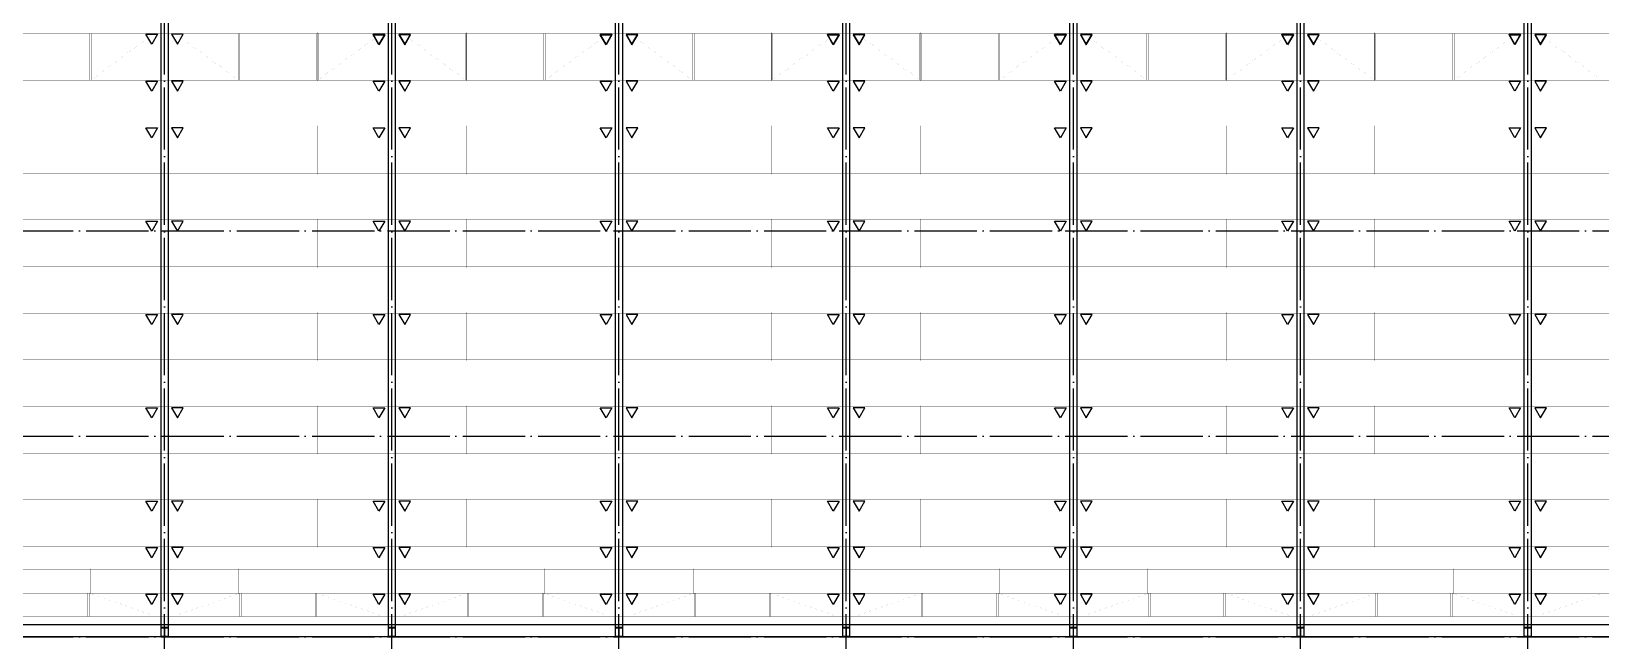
# Model space of a CAD drawing. Extents: x -89996 to 1006241, y -2176 to 440573.
# Drawn here: x 436230 to 486657, y 29193 to 48788 of the extents above; entities that cross this region are included whole.
import ezdxf

# ---------------------------------------------------------------- set-up
doc = ezdxf.new("R2010")
doc.units = 0
doc.header["$LTSCALE"] = 1000
doc.header["$MEASUREMENT"] = 0
doc.linetypes.add('DOTE', pattern=[2.42, 2, -0.2, 0.02, -0.2])
for name, color, linetype in [('AXIS', 3, 'Continuous'), ('DOTE', 1, 'DOTE'), ('GL', 150, 'Continuous'), ('GZ', 50, 'Continuous'), ('LT', 27, 'Continuous')]:
    doc.layers.add(name, color=color, linetype=linetype)

# ---------------------------------------------------------------- blocks, each defined once
blk = doc.blocks.new('A$C39280D4C')
at = {"layer": 'DOTE'}
for p, q in [((31897.4, 6881), (31897.4, 48734.6)), ((39197.4, 6881), (39197.4, 48734.6)), ((46497.4, 6881), (46497.4, 48734.6)), ((53797.4, 6881), (53797.4, 48734.6)), ((61097.4, 6881), (61097.4, 48734.6)), ((68397.4, 6881), (68397.4, 48734.6)), ((75697.4, 6881), (75697.4, 48734.6)), ((7597.4, 21207.8), (98597.4, 21207.8)), ((7597.4, 14607.8), (98597.4, 14607.8)), ((7597.4, 8147.8), (98597.4, 8147.8))]:
    blk.add_line(p, q, dxfattribs=at)
at = {"layer": 'GZ'}
for points in [[(32007.4, 8447.8), (31787.4, 8447.8), (31787.4, 8437.8), (31890.6, 8437.8), (31894.4, 8432.8), (31894.4, 8162.4), (31890.6, 8157.8), (31787.4, 8157.8), (31787.4, 8147.8), (32007.4, 8147.8), (32007.4, 8157.8), (31904.4, 8157.8), (31900.4, 8162.3), (31900.4, 8432.8), (31904.4, 8437.8), (32007.4, 8437.8), (32007.4, 8447.8)], [(39307.4, 8447.8), (39087.4, 8447.8), (39087.4, 8437.8), (39190.6, 8437.8), (39194.4, 8432.8), (39194.4, 8162.4), (39190.6, 8157.8), (39087.4, 8157.8), (39087.4, 8147.8), (39307.4, 8147.8), (39307.4, 8157.8), (39204.4, 8157.8), (39200.4, 8162.3), (39200.4, 8432.8), (39204.4, 8437.8), (39307.4, 8437.8), (39307.4, 8447.8)], [(46607.4, 8447.8), (46387.4, 8447.8), (46387.4, 8437.8), (46490.6, 8437.8), (46494.4, 8432.8), (46494.4, 8162.4), (46490.6, 8157.8), (46387.4, 8157.8), (46387.4, 8147.8), (46607.4, 8147.8), (46607.4, 8157.8), (46504.4, 8157.8), (46500.4, 8162.3), (46500.4, 8432.8), (46504.4, 8437.8), (46607.4, 8437.8), (46607.4, 8447.8)], [(53907.4, 8447.8), (53687.4, 8447.8), (53687.4, 8437.8), (53790.6, 8437.8), (53794.4, 8432.8), (53794.4, 8162.4), (53790.6, 8157.8), (53687.4, 8157.8), (53687.4, 8147.8), (53907.4, 8147.8), (53907.4, 8157.8), (53804.4, 8157.8), (53800.4, 8162.3), (53800.4, 8432.8), (53804.4, 8437.8), (53907.4, 8437.8), (53907.4, 8447.8)], [(61207.4, 8447.8), (60987.4, 8447.8), (60987.4, 8437.8), (61090.6, 8437.8), (61094.4, 8432.8), (61094.4, 8162.4), (61090.6, 8157.8), (60987.4, 8157.8), (60987.4, 8147.8), (61207.4, 8147.8), (61207.4, 8157.8), (61104.4, 8157.8), (61100.4, 8162.3), (61100.4, 8432.8), (61104.4, 8437.8), (61207.4, 8437.8), (61207.4, 8447.8)], [(68507.4, 8447.8), (68287.4, 8447.8), (68287.4, 8437.8), (68390.6, 8437.8), (68394.4, 8432.8), (68394.4, 8162.4), (68390.6, 8157.8), (68287.4, 8157.8), (68287.4, 8147.8), (68507.4, 8147.8), (68507.4, 8157.8), (68404.4, 8157.8), (68400.4, 8162.3), (68400.4, 8432.8), (68404.4, 8437.8), (68507.4, 8437.8), (68507.4, 8447.8)], [(75807.4, 8447.8), (75587.4, 8447.8), (75587.4, 8437.8), (75690.6, 8437.8), (75694.4, 8432.8), (75694.4, 8162.4), (75690.6, 8157.8), (75587.4, 8157.8), (75587.4, 8147.8), (75807.4, 8147.8), (75807.4, 8157.8), (75704.4, 8157.8), (75700.4, 8162.3), (75700.4, 8432.8), (75704.4, 8437.8), (75807.4, 8437.8), (75807.4, 8447.8)]]:
    blk.add_lwpolyline(points, close=True, dxfattribs=at)

msp = doc.modelspace()

# ---------------------------------------------------------------- linework, layer by layer
at = {"layer": 'AXIS', "color": 6, "linetype": 'ByBlock', "const_width": 10}
for points in [[(438149.57, 47222.91), (438099.57, 47222.91), (438099.57, 48722.92), (438149.57, 48722.92)], [(442876.85, 47222.91), (442926.85, 47222.91), (442926.85, 48722.92), (442876.85, 48722.92)], [(445449.57, 47222.91), (445399.57, 47222.91), (445399.57, 48722.92), (445449.57, 48722.92)], [(450176.85, 47222.91), (450226.85, 47222.91), (450226.85, 48722.92), (450176.85, 48722.92)], [(452749.57, 47222.91), (452699.57, 47222.91), (452699.57, 48722.92), (452749.57, 48722.92)], [(457476.85, 47222.91), (457526.85, 47222.91), (457526.85, 48722.92), (457476.85, 48722.92)], [(460049.57, 47222.91), (459999.57, 47222.91), (459999.57, 48722.92), (460049.57, 48722.92)], [(464776.85, 47222.91), (464826.85, 47222.91), (464826.85, 48722.92), (464776.85, 48722.92)], [(467349.57, 47222.91), (467299.57, 47222.91), (467299.57, 48722.92), (467349.57, 48722.92)], [(472076.85, 47222.91), (472126.85, 47222.91), (472126.85, 48722.92), (472076.85, 48722.92)], [(474649.57, 47222.91), (474599.57, 47222.91), (474599.57, 48722.92), (474649.57, 48722.92)], [(479376.85, 47222.91), (479426.85, 47222.91), (479426.85, 48722.92), (479376.85, 48722.92)], [(481949.57, 47222.91), (481899.57, 47222.91), (481899.57, 48722.92), (481949.57, 48722.92)], [(438094.79, 30722.91), (438044.79, 30722.91), (438044.79, 29972.91), (438094.79, 29972.91)], [(442931.63, 30722.91), (442981.63, 30722.91), (442981.63, 29972.91), (442931.63, 29972.91)], [(445394.79, 30722.91), (445344.79, 30722.91), (445344.79, 29972.91), (445394.79, 29972.91)], [(450231.63, 30722.91), (450281.63, 30722.91), (450281.63, 29972.91), (450231.63, 29972.91)], [(452694.79, 30722.91), (452644.79, 30722.91), (452644.79, 29972.91), (452694.79, 29972.91)], [(457531.63, 30722.91), (457581.63, 30722.91), (457581.63, 29972.91), (457531.63, 29972.91)], [(459994.79, 30722.91), (459944.79, 30722.91), (459944.79, 29972.91), (459994.79, 29972.91)], [(464831.63, 30722.91), (464881.63, 30722.91), (464881.63, 29972.91), (464831.63, 29972.91)], [(467294.79, 30722.91), (467244.79, 30722.91), (467244.79, 29972.91), (467294.79, 29972.91)], [(472131.63, 30722.91), (472181.63, 30722.91), (472181.63, 29972.91), (472131.63, 29972.91)], [(474594.79, 30722.91), (474544.79, 30722.91), (474544.79, 29972.91), (474594.79, 29972.91)], [(479431.63, 30722.91), (479481.63, 30722.91), (479481.63, 29972.91), (479431.63, 29972.91)], [(481894.79, 30722.91), (481844.79, 30722.91), (481844.79, 29972.91), (481894.79, 29972.91)]]:
    msp.add_lwpolyline(points, close=True, dxfattribs=at)
at = {"layer": 'AXIS', "color": 3, "linetype": 'ByBlock', "const_width": 1}
for points in [[(438124.57, 48752.91), (438124.57, 48692.91), (438124.57, 47252.91), (438124.57, 47192.91)], [(440136.05, 48752.92), (440136.05, 48692.92), (438184.57, 47252.91), (438184.57, 47192.91)], [(440890.37, 48752.92), (440890.37, 48692.92), (442841.85, 47252.91), (442841.85, 47192.91)], [(442901.85, 48752.91), (442901.85, 48692.91), (442901.85, 47252.91), (442901.85, 47192.91)], [(445424.57, 48752.91), (445424.57, 48692.91), (445424.57, 47252.91), (445424.57, 47192.91)], [(447436.05, 48752.92), (447436.05, 48692.92), (445484.57, 47252.91), (445484.57, 47192.91)], [(448190.37, 48752.92), (448190.37, 48692.92), (450141.85, 47252.91), (450141.85, 47192.91)], [(450201.85, 48752.91), (450201.85, 48692.91), (450201.85, 47252.91), (450201.85, 47192.91)], [(452724.57, 48752.91), (452724.57, 48692.91), (452724.57, 47252.91), (452724.57, 47192.91)], [(454736.05, 48752.92), (454736.05, 48692.92), (452784.57, 47252.91), (452784.57, 47192.91)], [(455490.37, 48752.92), (455490.37, 48692.92), (457441.85, 47252.91), (457441.85, 47192.91)], [(457501.85, 48752.91), (457501.85, 48692.91), (457501.85, 47252.91), (457501.85, 47192.91)], [(460024.57, 48752.91), (460024.57, 48692.91), (460024.57, 47252.91), (460024.57, 47192.91)], [(462036.05, 48752.92), (462036.05, 48692.92), (460084.57, 47252.91), (460084.57, 47192.91)], [(462790.37, 48752.92), (462790.37, 48692.92), (464741.85, 47252.91), (464741.85, 47192.91)], [(464801.85, 48752.91), (464801.85, 48692.91), (464801.85, 47252.91), (464801.85, 47192.91)], [(467324.57, 48752.91), (467324.57, 48692.91), (467324.57, 47252.91), (467324.57, 47192.91)], [(469336.05, 48752.92), (469336.05, 48692.92), (467384.57, 47252.91), (467384.57, 47192.91)], [(470090.37, 48752.92), (470090.37, 48692.92), (472041.85, 47252.91), (472041.85, 47192.91)], [(472101.85, 48752.91), (472101.85, 48692.91), (472101.85, 47252.91), (472101.85, 47192.91)], [(474624.57, 48752.91), (474624.57, 48692.91), (474624.57, 47252.91), (474624.57, 47192.91)], [(476636.05, 48752.92), (476636.05, 48692.92), (474684.57, 47252.91), (474684.57, 47192.91)], [(477390.37, 48752.92), (477390.37, 48692.92), (479341.85, 47252.91), (479341.85, 47192.91)], [(479401.85, 48752.91), (479401.85, 48692.91), (479401.85, 47252.91), (479401.85, 47192.91)], [(481924.57, 48752.91), (481924.57, 48692.91), (481924.57, 47252.91), (481924.57, 47192.91)], [(483936.05, 48752.92), (483936.05, 48692.92), (481984.57, 47252.91), (481984.57, 47192.91)], [(484690.37, 48752.92), (484690.37, 48692.92), (486641.85, 47252.91), (486641.85, 47192.91)], [(438064.58, 47252.85), (438064.58, 47192.85), (438064.58, 45752.85), (438064.58, 45692.85)], [(442961.84, 47252.85), (442961.84, 47192.85), (442961.84, 45752.85), (442961.84, 45692.85)], [(445364.58, 47252.85), (445364.58, 47192.85), (445364.58, 45752.85), (445364.58, 45692.85)], [(450261.84, 47252.85), (450261.84, 47192.85), (450261.84, 45752.85), (450261.84, 45692.85)], [(452664.58, 47252.85), (452664.58, 47192.85), (452664.58, 45752.85), (452664.58, 45692.85)], [(457561.84, 47252.85), (457561.84, 47192.85), (457561.84, 45752.85), (457561.84, 45692.85)], [(459964.58, 47252.85), (459964.58, 47192.85), (459964.58, 45752.85), (459964.58, 45692.85)], [(464861.84, 47252.85), (464861.84, 47192.85), (464861.84, 45752.85), (464861.84, 45692.85)], [(467264.58, 47252.85), (467264.58, 47192.85), (467264.58, 45752.85), (467264.58, 45692.85)], [(472161.84, 47252.85), (472161.84, 47192.85), (472161.84, 45752.85), (472161.84, 45692.85)], [(474564.58, 47252.85), (474564.58, 47192.85), (474564.58, 45752.85), (474564.58, 45692.85)], [(479461.84, 47252.85), (479461.84, 47192.85), (479461.84, 45752.85), (479461.84, 45692.85)], [(481864.58, 47252.85), (481864.58, 47192.85), (481864.58, 45752.85), (481864.58, 45692.85)], [(438124.56, 45752.84), (438124.56, 45692.84), (438124.56, 44252.84), (438124.56, 44192.84)], [(442901.87, 45752.84), (442901.87, 45692.84), (442901.86, 44252.84), (442901.86, 44192.84)], [(445424.56, 45752.84), (445424.56, 45692.84), (445424.56, 44252.84), (445424.56, 44192.84)], [(450201.87, 45752.84), (450201.87, 45692.84), (450201.86, 44252.84), (450201.86, 44192.84)], [(452724.56, 45752.84), (452724.56, 45692.84), (452724.56, 44252.84), (452724.56, 44192.84)], [(457501.87, 45752.84), (457501.87, 45692.84), (457501.86, 44252.84), (457501.86, 44192.84)], [(460024.56, 45752.84), (460024.56, 45692.84), (460024.56, 44252.84), (460024.56, 44192.84)], [(464801.87, 45752.84), (464801.87, 45692.84), (464801.86, 44252.84), (464801.86, 44192.84)], [(467324.56, 45752.84), (467324.56, 45692.84), (467324.56, 44252.84), (467324.56, 44192.84)], [(472101.87, 45752.84), (472101.87, 45692.84), (472101.86, 44252.84), (472101.86, 44192.84)], [(474624.56, 45752.84), (474624.56, 45692.84), (474624.56, 44252.84), (474624.56, 44192.84)], [(479401.87, 45752.84), (479401.87, 45692.84), (479401.86, 44252.84), (479401.86, 44192.84)], [(481924.56, 45752.84), (481924.56, 45692.84), (481924.56, 44252.84), (481924.56, 44192.84)], [(438064.54, 44252.84), (438064.54, 44192.84), (438064.54, 42752.85), (438064.54, 42692.85)], [(442961.89, 44252.84), (442961.89, 44192.84), (442961.89, 42752.85), (442961.89, 42692.85)], [(445364.54, 44252.84), (445364.54, 44192.84), (445364.54, 42752.85), (445364.54, 42692.85)], [(450261.89, 44252.84), (450261.89, 44192.84), (450261.89, 42752.85), (450261.89, 42692.85)], [(452664.54, 44252.84), (452664.54, 44192.84), (452664.54, 42752.85), (452664.54, 42692.85)], [(457561.89, 44252.84), (457561.89, 44192.84), (457561.89, 42752.85), (457561.89, 42692.85)], [(459964.54, 44252.84), (459964.54, 44192.84), (459964.54, 42752.85), (459964.54, 42692.85)], [(464861.89, 44252.84), (464861.89, 44192.84), (464861.89, 42752.85), (464861.89, 42692.85)], [(467264.54, 44252.84), (467264.54, 44192.84), (467264.54, 42752.85), (467264.54, 42692.85)], [(472161.89, 44252.84), (472161.89, 44192.84), (472161.89, 42752.85), (472161.89, 42692.85)], [(474564.54, 44252.84), (474564.54, 44192.84), (474564.54, 42752.85), (474564.54, 42692.85)], [(479461.89, 44252.84), (479461.89, 44192.84), (479461.89, 42752.85), (479461.89, 42692.85)], [(481864.54, 44252.84), (481864.54, 44192.84), (481864.54, 42752.85), (481864.54, 42692.85)], [(438124.58, 42752.85), (438124.58, 42692.85), (438124.58, 41252.85), (438124.58, 41192.85)], [(442901.85, 42752.85), (442901.85, 42692.85), (442901.85, 41252.85), (442901.85, 41192.85)], [(445424.58, 42752.85), (445424.58, 42692.85), (445424.58, 41252.85), (445424.58, 41192.85)], [(450201.85, 42752.85), (450201.85, 42692.85), (450201.85, 41252.85), (450201.85, 41192.85)], [(452724.58, 42752.85), (452724.58, 42692.85), (452724.58, 41252.85), (452724.58, 41192.85)], [(457501.85, 42752.85), (457501.85, 42692.85), (457501.85, 41252.85), (457501.85, 41192.85)], [(460024.58, 42752.85), (460024.58, 42692.85), (460024.58, 41252.85), (460024.58, 41192.85)], [(464801.85, 42752.85), (464801.85, 42692.85), (464801.85, 41252.85), (464801.85, 41192.85)], [(467324.58, 42752.85), (467324.58, 42692.85), (467324.58, 41252.85), (467324.58, 41192.85)], [(472101.85, 42752.85), (472101.85, 42692.85), (472101.85, 41252.85), (472101.85, 41192.85)], [(474624.58, 42752.85), (474624.58, 42692.85), (474624.58, 41252.85), (474624.58, 41192.85)], [(479401.85, 42752.85), (479401.85, 42692.85), (479401.85, 41252.85), (479401.85, 41192.85)], [(481924.58, 42752.85), (481924.58, 42692.85), (481924.58, 41252.85), (481924.58, 41192.85)], [(438064.58, 41252.85), (438064.58, 41192.85), (438064.58, 39752.85), (438064.58, 39692.85)], [(442961.85, 41252.85), (442961.85, 41192.85), (442961.85, 39752.85), (442961.85, 39692.85)], [(445364.58, 41252.85), (445364.58, 41192.85), (445364.58, 39752.85), (445364.58, 39692.85)], [(450261.85, 41252.85), (450261.85, 41192.85), (450261.85, 39752.85), (450261.85, 39692.85)], [(452664.58, 41252.85), (452664.58, 41192.85), (452664.58, 39752.85), (452664.58, 39692.85)], [(457561.85, 41252.85), (457561.85, 41192.85), (457561.85, 39752.85), (457561.85, 39692.85)], [(459964.58, 41252.85), (459964.58, 41192.85), (459964.58, 39752.85), (459964.58, 39692.85)], [(464861.85, 41252.85), (464861.85, 41192.85), (464861.85, 39752.85), (464861.85, 39692.85)], [(467264.58, 41252.85), (467264.58, 41192.85), (467264.58, 39752.85), (467264.58, 39692.85)], [(472161.85, 41252.85), (472161.85, 41192.85), (472161.85, 39752.85), (472161.85, 39692.85)], [(474564.58, 41252.85), (474564.58, 41192.85), (474564.58, 39752.85), (474564.58, 39692.85)], [(479461.85, 41252.85), (479461.85, 41192.85), (479461.85, 39752.85), (479461.85, 39692.85)], [(481864.58, 41252.85), (481864.58, 41192.85), (481864.58, 39752.85), (481864.58, 39692.85)], [(438124.58, 39752.85), (438124.58, 39692.85), (438124.58, 38252.85), (438124.58, 38192.85)], [(442901.85, 39752.85), (442901.85, 39692.85), (442901.85, 38252.85), (442901.85, 38192.85)], [(445424.58, 39752.85), (445424.58, 39692.85), (445424.58, 38252.85), (445424.58, 38192.85)], [(450201.85, 39752.85), (450201.85, 39692.85), (450201.85, 38252.85), (450201.85, 38192.85)], [(452724.58, 39752.85), (452724.58, 39692.85), (452724.58, 38252.85), (452724.58, 38192.85)], [(457501.85, 39752.85), (457501.85, 39692.85), (457501.85, 38252.85), (457501.85, 38192.85)], [(460024.58, 39752.85), (460024.58, 39692.85), (460024.58, 38252.85), (460024.58, 38192.85)], [(464801.85, 39752.85), (464801.85, 39692.85), (464801.85, 38252.85), (464801.85, 38192.85)], [(467324.58, 39752.85), (467324.58, 39692.85), (467324.58, 38252.85), (467324.58, 38192.85)], [(472101.85, 39752.85), (472101.85, 39692.85), (472101.85, 38252.85), (472101.85, 38192.85)], [(474624.58, 39752.85), (474624.58, 39692.85), (474624.58, 38252.85), (474624.58, 38192.85)], [(479401.85, 39752.85), (479401.85, 39692.85), (479401.85, 38252.85), (479401.85, 38192.85)], [(481924.58, 39752.85), (481924.58, 39692.85), (481924.58, 38252.85), (481924.58, 38192.85)], [(438064.58, 38252.84), (438064.58, 38192.84), (438064.58, 36752.84), (438064.58, 36692.84)], [(442961.84, 38252.84), (442961.84, 38192.84), (442961.84, 36752.84), (442961.84, 36692.84)], [(445364.58, 38252.84), (445364.58, 38192.84), (445364.58, 36752.84), (445364.58, 36692.84)], [(450261.84, 38252.84), (450261.84, 38192.84), (450261.84, 36752.84), (450261.84, 36692.84)], [(452664.58, 38252.84), (452664.58, 38192.84), (452664.58, 36752.84), (452664.58, 36692.84)], [(457561.84, 38252.84), (457561.84, 38192.84), (457561.84, 36752.84), (457561.84, 36692.84)], [(459964.58, 38252.84), (459964.58, 38192.84), (459964.58, 36752.84), (459964.58, 36692.84)], [(464861.84, 38252.84), (464861.84, 38192.84), (464861.84, 36752.84), (464861.84, 36692.84)], [(467264.58, 38252.84), (467264.58, 38192.84), (467264.58, 36752.84), (467264.58, 36692.84)], [(472161.84, 38252.84), (472161.84, 38192.84), (472161.84, 36752.84), (472161.84, 36692.84)], [(474564.58, 38252.84), (474564.58, 38192.84), (474564.58, 36752.84), (474564.58, 36692.84)], [(479461.84, 38252.84), (479461.84, 38192.84), (479461.84, 36752.84), (479461.84, 36692.84)], [(481864.58, 38252.84), (481864.58, 38192.84), (481864.58, 36752.84), (481864.58, 36692.84)], [(438124.56, 36752.84), (438124.56, 36692.84), (438124.56, 35252.84), (438124.56, 35192.84)], [(442901.86, 36752.84), (442901.86, 36692.84), (442901.86, 35252.84), (442901.86, 35192.84)], [(445424.56, 36752.84), (445424.56, 36692.84), (445424.56, 35252.84), (445424.56, 35192.84)], [(450201.86, 36752.84), (450201.86, 36692.84), (450201.86, 35252.84), (450201.86, 35192.84)], [(452724.56, 36752.84), (452724.56, 36692.84), (452724.56, 35252.84), (452724.56, 35192.84)], [(457501.86, 36752.84), (457501.86, 36692.84), (457501.86, 35252.84), (457501.86, 35192.84)], [(460024.56, 36752.84), (460024.56, 36692.84), (460024.56, 35252.84), (460024.56, 35192.84)], [(464801.86, 36752.84), (464801.86, 36692.84), (464801.86, 35252.84), (464801.86, 35192.84)], [(467324.56, 36752.84), (467324.56, 36692.84), (467324.56, 35252.84), (467324.56, 35192.84)], [(472101.86, 36752.84), (472101.86, 36692.84), (472101.86, 35252.84), (472101.86, 35192.84)], [(474624.56, 36752.84), (474624.56, 36692.84), (474624.56, 35252.84), (474624.56, 35192.84)], [(479401.86, 36752.84), (479401.86, 36692.84), (479401.86, 35252.84), (479401.86, 35192.84)], [(481924.56, 36752.84), (481924.56, 36692.84), (481924.56, 35252.84), (481924.56, 35192.84)], [(438064.54, 35252.84), (438064.54, 35192.84), (438064.54, 33752.85), (438064.54, 33692.85)], [(442961.88, 35252.84), (442961.88, 35192.84), (442961.88, 33752.85), (442961.88, 33692.85)], [(445364.54, 35252.84), (445364.54, 35192.84), (445364.54, 33752.85), (445364.54, 33692.85)], [(450261.88, 35252.84), (450261.88, 35192.84), (450261.88, 33752.85), (450261.88, 33692.85)], [(452664.54, 35252.84), (452664.54, 35192.84), (452664.54, 33752.85), (452664.54, 33692.85)], [(457561.88, 35252.84), (457561.88, 35192.84), (457561.88, 33752.85), (457561.88, 33692.85)], [(459964.54, 35252.84), (459964.54, 35192.84), (459964.54, 33752.85), (459964.54, 33692.85)], [(464861.88, 35252.84), (464861.88, 35192.84), (464861.88, 33752.85), (464861.88, 33692.85)], [(467264.54, 35252.84), (467264.54, 35192.84), (467264.54, 33752.85), (467264.54, 33692.85)], [(472161.88, 35252.84), (472161.88, 35192.84), (472161.88, 33752.85), (472161.88, 33692.85)], [(474564.54, 35252.84), (474564.54, 35192.84), (474564.54, 33752.85), (474564.54, 33692.85)], [(479461.88, 35252.84), (479461.88, 35192.84), (479461.88, 33752.85), (479461.88, 33692.85)], [(481864.54, 35252.84), (481864.54, 35192.84), (481864.54, 33752.85), (481864.54, 33692.85)], [(438124.56, 33752.84), (438124.56, 33692.84), (438124.56, 32252.84), (438124.56, 32192.84)], [(442901.86, 33752.84), (442901.86, 33692.84), (442901.86, 32252.84), (442901.86, 32192.84)], [(445424.56, 33752.84), (445424.56, 33692.84), (445424.56, 32252.84), (445424.56, 32192.84)], [(450201.86, 33752.84), (450201.86, 33692.84), (450201.86, 32252.84), (450201.86, 32192.84)], [(452724.56, 33752.84), (452724.56, 33692.84), (452724.56, 32252.84), (452724.56, 32192.84)], [(457501.86, 33752.84), (457501.86, 33692.84), (457501.86, 32252.84), (457501.86, 32192.84)], [(460024.56, 33752.84), (460024.56, 33692.84), (460024.56, 32252.84), (460024.56, 32192.84)], [(464801.86, 33752.84), (464801.86, 33692.84), (464801.86, 32252.84), (464801.86, 32192.84)], [(467324.56, 33752.84), (467324.56, 33692.84), (467324.56, 32252.84), (467324.56, 32192.84)], [(472101.86, 33752.84), (472101.86, 33692.84), (472101.86, 32252.84), (472101.86, 32192.84)], [(474624.56, 33752.84), (474624.56, 33692.84), (474624.56, 32252.84), (474624.56, 32192.84)], [(479401.86, 33752.84), (479401.86, 33692.84), (479401.86, 32252.84), (479401.86, 32192.84)], [(481924.56, 33752.84), (481924.56, 33692.84), (481924.56, 32252.84), (481924.56, 32192.84)], [(438064.55, 32252.84), (438064.55, 32192.84), (438064.55, 31502.85), (438064.55, 31442.85)], [(442961.88, 32252.84), (442961.88, 32192.84), (442961.88, 31502.85), (442961.88, 31442.85)], [(445364.55, 32252.84), (445364.55, 32192.84), (445364.55, 31502.85), (445364.55, 31442.85)], [(450261.88, 32252.84), (450261.88, 32192.84), (450261.88, 31502.85), (450261.88, 31442.85)], [(452664.55, 32252.84), (452664.55, 32192.84), (452664.55, 31502.85), (452664.55, 31442.85)], [(457561.88, 32252.84), (457561.88, 32192.84), (457561.88, 31502.85), (457561.88, 31442.85)], [(459964.55, 32252.84), (459964.55, 32192.84), (459964.55, 31502.85), (459964.55, 31442.85)], [(464861.88, 32252.84), (464861.88, 32192.84), (464861.88, 31502.85), (464861.88, 31442.85)], [(467264.55, 32252.84), (467264.55, 32192.84), (467264.55, 31502.85), (467264.55, 31442.85)], [(472161.88, 32252.84), (472161.88, 32192.84), (472161.88, 31502.85), (472161.88, 31442.85)], [(474564.55, 32252.84), (474564.55, 32192.84), (474564.55, 31502.85), (474564.55, 31442.85)], [(479461.88, 32252.84), (479461.88, 32192.84), (479461.88, 31502.85), (479461.88, 31442.85)], [(481864.55, 32252.84), (481864.55, 32192.84), (481864.55, 31502.85), (481864.55, 31442.85)], [(438129.81, 31502.85), (438129.81, 31442.85), (438129.81, 30752.85), (438129.81, 30692.85)], [(442896.61, 31502.85), (442896.61, 31442.85), (442896.61, 30752.85), (442896.61, 30692.85)], [(445429.81, 31502.85), (445429.81, 31442.85), (445429.81, 30752.85), (445429.81, 30692.85)], [(450196.61, 31502.85), (450196.61, 31442.85), (450196.61, 30752.85), (450196.61, 30692.85)], [(452729.81, 31502.85), (452729.81, 31442.85), (452729.81, 30752.85), (452729.81, 30692.85)], [(457496.61, 31502.85), (457496.61, 31442.85), (457496.61, 30752.85), (457496.61, 30692.85)], [(460029.81, 31502.85), (460029.81, 31442.85), (460029.81, 30752.85), (460029.81, 30692.85)], [(464796.61, 31502.85), (464796.61, 31442.85), (464796.61, 30752.85), (464796.61, 30692.85)], [(467329.81, 31502.85), (467329.81, 31442.85), (467329.81, 30752.85), (467329.81, 30692.85)], [(472096.61, 31502.85), (472096.61, 31442.85), (472096.61, 30752.85), (472096.61, 30692.85)], [(474629.81, 31502.85), (474629.81, 31442.85), (474629.81, 30752.85), (474629.81, 30692.85)], [(479396.61, 31502.85), (479396.61, 31442.85), (479396.61, 30752.85), (479396.61, 30692.85)], [(481929.81, 31502.85), (481929.81, 31442.85), (481929.81, 30752.85), (481929.81, 30692.85)], [(438069.79, 29942.92), (438069.79, 30002.92), (438069.79, 30692.91), (438069.79, 30752.91)], [(440141.29, 29942.85), (440141.29, 30002.85), (438189.81, 30692.85), (438189.81, 30752.85)], [(440885.13, 29942.85), (440885.13, 30002.85), (442836.61, 30692.85), (442836.61, 30752.85)], [(442956.63, 29942.92), (442956.63, 30002.92), (442956.63, 30692.91), (442956.63, 30752.91)], [(445369.79, 29942.92), (445369.79, 30002.92), (445369.79, 30692.91), (445369.79, 30752.91)], [(447441.29, 29942.85), (447441.29, 30002.85), (445489.81, 30692.85), (445489.81, 30752.85)], [(448185.13, 29942.85), (448185.13, 30002.85), (450136.61, 30692.85), (450136.61, 30752.85)], [(450256.63, 29942.92), (450256.63, 30002.92), (450256.63, 30692.91), (450256.63, 30752.91)], [(452669.79, 29942.92), (452669.79, 30002.92), (452669.79, 30692.91), (452669.79, 30752.91)], [(454741.29, 29942.85), (454741.29, 30002.85), (452789.81, 30692.85), (452789.81, 30752.85)], [(455485.13, 29942.85), (455485.13, 30002.85), (457436.61, 30692.85), (457436.61, 30752.85)], [(457556.63, 29942.92), (457556.63, 30002.92), (457556.63, 30692.91), (457556.63, 30752.91)], [(459969.79, 29942.92), (459969.79, 30002.92), (459969.79, 30692.91), (459969.79, 30752.91)], [(462041.29, 29942.85), (462041.29, 30002.85), (460089.81, 30692.85), (460089.81, 30752.85)], [(462785.13, 29942.85), (462785.13, 30002.85), (464736.61, 30692.85), (464736.61, 30752.85)], [(464856.63, 29942.92), (464856.63, 30002.92), (464856.63, 30692.91), (464856.63, 30752.91)], [(467269.79, 29942.92), (467269.79, 30002.92), (467269.79, 30692.91), (467269.79, 30752.91)], [(469341.29, 29942.85), (469341.29, 30002.85), (467389.81, 30692.85), (467389.81, 30752.85)], [(470085.13, 29942.85), (470085.13, 30002.85), (472036.61, 30692.85), (472036.61, 30752.85)], [(472156.63, 29942.92), (472156.63, 30002.92), (472156.63, 30692.91), (472156.63, 30752.91)], [(474569.79, 29942.92), (474569.79, 30002.92), (474569.79, 30692.91), (474569.79, 30752.91)], [(476641.29, 29942.85), (476641.29, 30002.85), (474689.81, 30692.85), (474689.81, 30752.85)], [(477385.13, 29942.85), (477385.13, 30002.85), (479336.61, 30692.85), (479336.61, 30752.85)], [(479456.63, 29942.92), (479456.63, 30002.92), (479456.63, 30692.91), (479456.63, 30752.91)], [(481869.79, 29942.92), (481869.79, 30002.92), (481869.79, 30692.91), (481869.79, 30752.91)], [(483941.29, 29942.85), (483941.29, 30002.85), (481989.81, 30692.85), (481989.81, 30752.85)], [(484685.13, 29942.85), (484685.13, 30002.85), (486636.61, 30692.85), (486636.61, 30752.85)]]:
    msp.add_lwpolyline(points, dxfattribs=at)
at = {"layer": 'AXIS', "color": 6, "linetype": 'ByBlock'}
for points in [[(440095.95, 48373.03), (439908.77, 48697.23), (440283.13, 48697.23)], [(440923.15, 48373.03), (441110.33, 48697.23), (440735.97, 48697.23)], [(447400.35, 48373.03), (447213.17, 48697.23), (447587.53, 48697.23)], [(447400.35, 48354.29), (447213.18, 48678.49), (447587.53, 48678.49)], [(448227.56, 48373.03), (448414.74, 48697.23), (448040.38, 48697.23)], [(448227.56, 48354.29), (448414.74, 48678.49), (448040.38, 48678.49)], [(454700.35, 48373.03), (454513.17, 48697.23), (454887.53, 48697.23)], [(454700.35, 48354.29), (454513.18, 48678.49), (454887.53, 48678.49)], [(455527.56, 48373.03), (455714.74, 48697.23), (455340.38, 48697.23)], [(455527.56, 48354.29), (455714.74, 48678.49), (455340.38, 48678.49)], [(462000.35, 48373.03), (461813.17, 48697.23), (462187.53, 48697.23)], [(462000.35, 48354.29), (461813.18, 48678.49), (462187.53, 48678.49)], [(462827.56, 48373.03), (463014.74, 48697.23), (462640.38, 48697.23)], [(462827.56, 48354.29), (463014.74, 48678.49), (462640.38, 48678.49)], [(469300.35, 48373.03), (469113.17, 48697.23), (469487.53, 48697.23)], [(469300.35, 48354.29), (469113.18, 48678.49), (469487.53, 48678.49)], [(470127.56, 48373.03), (470314.74, 48697.23), (469940.38, 48697.23)], [(470127.56, 48354.29), (470314.74, 48678.49), (469940.38, 48678.49)], [(476600.35, 48373.03), (476413.17, 48697.23), (476787.53, 48697.23)], [(476600.35, 48354.29), (476413.18, 48678.49), (476787.53, 48678.49)], [(477427.56, 48373.03), (477614.74, 48697.23), (477240.38, 48697.23)], [(477427.56, 48354.29), (477614.74, 48678.49), (477240.38, 48678.49)], [(483900.35, 48373.03), (483713.17, 48697.23), (484087.53, 48697.23)], [(483900.35, 48354.29), (483713.18, 48678.49), (484087.53, 48678.49)], [(484727.56, 48373.03), (484914.74, 48697.23), (484540.38, 48697.23)], [(484727.56, 48354.29), (484914.74, 48678.49), (484540.38, 48678.49)], [(440095.95, 46859.37), (439908.77, 47183.57), (440283.13, 47183.57)], [(440923.15, 46859.37), (441110.33, 47183.57), (440735.97, 47183.57)], [(447400.35, 46859.37), (447213.17, 47183.57), (447587.53, 47183.57)], [(448227.56, 46859.37), (448414.74, 47183.57), (448040.38, 47183.57)], [(454700.35, 46859.37), (454513.17, 47183.57), (454887.53, 47183.57)], [(455527.56, 46859.37), (455714.74, 47183.57), (455340.38, 47183.57)], [(462000.35, 46859.37), (461813.17, 47183.57), (462187.53, 47183.57)], [(462827.56, 46859.37), (463014.74, 47183.57), (462640.38, 47183.57)], [(469300.35, 46859.37), (469113.17, 47183.57), (469487.53, 47183.57)], [(470127.56, 46859.37), (470314.74, 47183.57), (469940.38, 47183.57)], [(476600.35, 46859.37), (476413.17, 47183.57), (476787.53, 47183.57)], [(477427.56, 46859.37), (477614.74, 47183.57), (477240.38, 47183.57)], [(483900.35, 46859.37), (483713.17, 47183.57), (484087.53, 47183.57)], [(484727.56, 46859.37), (484914.74, 47183.57), (484540.38, 47183.57)], [(440095.95, 45359.37), (439908.77, 45683.57), (440283.13, 45683.57)], [(440923.15, 45359.37), (441110.33, 45683.57), (440735.97, 45683.57)], [(447400.35, 45359.37), (447213.17, 45683.57), (447587.53, 45683.57)], [(448227.56, 45359.37), (448414.73, 45683.57), (448040.38, 45683.57)], [(454700.35, 45359.37), (454513.17, 45683.57), (454887.53, 45683.57)], [(455527.56, 45359.37), (455714.73, 45683.57), (455340.38, 45683.57)], [(462000.35, 45359.37), (461813.17, 45683.57), (462187.53, 45683.57)], [(462827.56, 45359.37), (463014.73, 45683.57), (462640.38, 45683.57)], [(469300.35, 45359.37), (469113.17, 45683.57), (469487.53, 45683.57)], [(470127.56, 45359.37), (470314.73, 45683.57), (469940.38, 45683.57)], [(476600.35, 45359.37), (476413.17, 45683.57), (476787.53, 45683.57)], [(477427.56, 45359.37), (477614.73, 45683.57), (477240.38, 45683.57)], [(483900.35, 45359.37), (483713.17, 45683.57), (484087.53, 45683.57)], [(484727.56, 45359.37), (484914.73, 45683.57), (484540.38, 45683.57)], [(440095.95, 42359.37), (439908.77, 42683.57), (440283.12, 42683.57)], [(440923.15, 42359.37), (441110.33, 42683.57), (440735.97, 42683.57)], [(447400.35, 42359.37), (447213.17, 42683.57), (447587.53, 42683.57)], [(448227.56, 42359.37), (448414.73, 42683.57), (448040.38, 42683.57)], [(454700.35, 42359.37), (454513.17, 42683.57), (454887.53, 42683.57)], [(455527.56, 42359.37), (455714.73, 42683.57), (455340.38, 42683.57)], [(462000.35, 42359.37), (461813.17, 42683.57), (462187.53, 42683.57)], [(462827.56, 42359.37), (463014.73, 42683.57), (462640.38, 42683.57)], [(469300.35, 42359.37), (469113.17, 42683.57), (469487.53, 42683.57)], [(470127.56, 42359.37), (470314.73, 42683.57), (469940.38, 42683.57)], [(476600.35, 42359.37), (476413.17, 42683.57), (476787.53, 42683.57)], [(477427.56, 42359.37), (477614.73, 42683.57), (477240.38, 42683.57)], [(483900.35, 42359.37), (483713.17, 42683.57), (484087.53, 42683.57)], [(484727.56, 42359.37), (484914.73, 42683.57), (484540.38, 42683.57)], [(440095.95, 39359.37), (439908.77, 39683.57), (440283.12, 39683.57)], [(440923.15, 39359.37), (441110.33, 39683.57), (440735.97, 39683.57)], [(447400.35, 39359.37), (447213.17, 39683.57), (447587.53, 39683.57)], [(448227.55, 39359.37), (448414.73, 39683.57), (448040.38, 39683.57)], [(454700.35, 39359.37), (454513.17, 39683.57), (454887.53, 39683.57)], [(455527.55, 39359.37), (455714.73, 39683.57), (455340.38, 39683.57)], [(462000.35, 39359.37), (461813.17, 39683.57), (462187.53, 39683.57)], [(462827.55, 39359.37), (463014.73, 39683.57), (462640.38, 39683.57)], [(469300.35, 39359.37), (469113.17, 39683.57), (469487.53, 39683.57)], [(470127.55, 39359.37), (470314.73, 39683.57), (469940.38, 39683.57)], [(476600.35, 39359.37), (476413.17, 39683.57), (476787.53, 39683.57)], [(477427.55, 39359.37), (477614.73, 39683.57), (477240.38, 39683.57)], [(483900.35, 39359.37), (483713.17, 39683.57), (484087.53, 39683.57)], [(484727.55, 39359.37), (484914.73, 39683.57), (484540.38, 39683.57)], [(440095.94, 36359.37), (439908.77, 36683.57), (440283.12, 36683.57)], [(440923.15, 36359.37), (441110.33, 36683.57), (440735.97, 36683.57)], [(447400.35, 36359.37), (447213.17, 36683.57), (447587.53, 36683.57)], [(448227.55, 36359.37), (448414.73, 36683.57), (448040.37, 36683.57)], [(454700.35, 36359.37), (454513.17, 36683.57), (454887.53, 36683.57)], [(455527.55, 36359.37), (455714.73, 36683.57), (455340.37, 36683.57)], [(462000.35, 36359.37), (461813.17, 36683.57), (462187.53, 36683.57)], [(462827.55, 36359.37), (463014.73, 36683.57), (462640.37, 36683.57)], [(469300.35, 36359.37), (469113.17, 36683.57), (469487.53, 36683.57)], [(470127.55, 36359.37), (470314.73, 36683.57), (469940.37, 36683.57)], [(476600.35, 36359.37), (476413.17, 36683.57), (476787.53, 36683.57)], [(477427.55, 36359.37), (477614.73, 36683.57), (477240.37, 36683.57)], [(483900.35, 36359.37), (483713.17, 36683.57), (484087.53, 36683.57)], [(484727.55, 36359.37), (484914.73, 36683.57), (484540.37, 36683.57)], [(440095.94, 33359.37), (439908.76, 33683.57), (440283.12, 33683.57)], [(440923.15, 33359.37), (441110.33, 33683.57), (440735.97, 33683.57)], [(447400.35, 33359.37), (447213.17, 33683.57), (447587.53, 33683.57)], [(448227.55, 33359.37), (448414.73, 33683.57), (448040.37, 33683.57)], [(454700.35, 33359.37), (454513.17, 33683.57), (454887.53, 33683.57)], [(455527.55, 33359.37), (455714.73, 33683.57), (455340.37, 33683.57)], [(462000.35, 33359.37), (461813.17, 33683.57), (462187.53, 33683.57)], [(462827.55, 33359.37), (463014.73, 33683.57), (462640.37, 33683.57)], [(469300.35, 33359.37), (469113.17, 33683.57), (469487.53, 33683.57)], [(470127.55, 33359.37), (470314.73, 33683.57), (469940.37, 33683.57)], [(476600.35, 33359.37), (476413.17, 33683.57), (476787.53, 33683.57)], [(477427.55, 33359.37), (477614.73, 33683.57), (477240.37, 33683.57)], [(483900.35, 33359.37), (483713.17, 33683.57), (484087.53, 33683.57)], [(484727.55, 33359.37), (484914.73, 33683.57), (484540.37, 33683.57)], [(440095.94, 31859.34), (439908.76, 32183.54), (440283.12, 32183.54)], [(440923.15, 31859.34), (441110.33, 32183.54), (440735.97, 32183.54)], [(447400.35, 31859.34), (447213.17, 32183.54), (447587.52, 32183.54)], [(448227.55, 31859.34), (448414.73, 32183.54), (448040.37, 32183.54)], [(454700.35, 31859.34), (454513.17, 32183.54), (454887.52, 32183.54)], [(455527.55, 31859.34), (455714.73, 32183.54), (455340.37, 32183.54)], [(462000.35, 31859.34), (461813.17, 32183.54), (462187.52, 32183.54)], [(462827.55, 31859.34), (463014.73, 32183.54), (462640.37, 32183.54)], [(469300.35, 31859.34), (469113.17, 32183.54), (469487.52, 32183.54)], [(470127.55, 31859.34), (470314.73, 32183.54), (469940.37, 32183.54)], [(476600.35, 31859.34), (476413.17, 32183.54), (476787.52, 32183.54)], [(477427.55, 31859.34), (477614.73, 32183.54), (477240.37, 32183.54)], [(483900.35, 31859.34), (483713.17, 32183.54), (484087.52, 32183.54)], [(484727.55, 31859.34), (484914.73, 32183.54), (484540.37, 32183.54)], [(440095.94, 30359.34), (439908.76, 30683.54), (440283.12, 30683.54)], [(440923.15, 30359.34), (441110.32, 30683.54), (440735.97, 30683.54)], [(447400.35, 30359.34), (447213.17, 30683.54), (447587.52, 30683.54)], [(448227.55, 30359.34), (448414.73, 30683.54), (448040.37, 30683.54)], [(454700.35, 30359.34), (454513.17, 30683.54), (454887.52, 30683.54)], [(455527.55, 30359.34), (455714.73, 30683.54), (455340.37, 30683.54)], [(462000.35, 30359.34), (461813.17, 30683.54), (462187.52, 30683.54)], [(462827.55, 30359.34), (463014.73, 30683.54), (462640.37, 30683.54)], [(469300.35, 30359.34), (469113.17, 30683.54), (469487.52, 30683.54)], [(470127.55, 30359.34), (470314.73, 30683.54), (469940.37, 30683.54)], [(476600.35, 30359.34), (476413.17, 30683.54), (476787.52, 30683.54)], [(477427.55, 30359.34), (477614.73, 30683.54), (477240.37, 30683.54)], [(483900.35, 30359.34), (483713.17, 30683.54), (484087.52, 30683.54)], [(484727.55, 30359.34), (484914.73, 30683.54), (484540.37, 30683.54)]]:
    msp.add_lwpolyline(points, close=True, dxfattribs=at)
at = {"layer": 'AXIS', "color": 4, "linetype": 'ByBlock', "ltscale": 0.1}
msp.add_lwpolyline([(427163.21, 29712.58), (505973.21, 29712.58), (505973.21, 29312.58), (427163.21, 29312.58)], close=True, dxfattribs=at)
at = {"layer": 'GL'}
for points in [[(440403.21, 29312.84), (440403.21, 68922.84), (440623.21, 68922.58), (440623.21, 29312.58)], [(447703.21, 29312.84), (447703.21, 68922.84), (447923.21, 68922.58), (447923.21, 29312.58)], [(455003.21, 29312.84), (455003.21, 68922.84), (455223.21, 68922.58), (455223.21, 29312.58)], [(462303.21, 29312.84), (462303.21, 68922.84), (462523.21, 68922.58), (462523.21, 29312.58)], [(469603.21, 29312.84), (469603.21, 68922.84), (469823.21, 68922.58), (469823.21, 29312.58)], [(476903.21, 29312.84), (476903.21, 68922.84), (477123.21, 68922.58), (477123.21, 29312.58)], [(484203.21, 29312.84), (484203.21, 68922.84), (484423.21, 68922.58), (484423.21, 29312.58)]]:
    msp.add_lwpolyline(points, close=True, dxfattribs=at)
at = {"layer": 'LT', "linetype": 'ByBlock', "const_width": 10}
for points in [[(427810.21, 48722.66), (505973.21, 48722.63)], [(427163.21, 47222.66), (506098.94, 47222.62)], [(427163.21, 45722.66), (506098.94, 45722.62)], [(427163.21, 44222.66), (506098.94, 44222.62)], [(427163.21, 44222.66), (506098.94, 44222.62)], [(427163.21, 42722.66), (506098.94, 42722.62)], [(427163.21, 41222.66), (506098.94, 41222.62)], [(427163.21, 39722.66), (506098.94, 39722.62)], [(427163.21, 38222.66), (506098.94, 38222.62)], [(427163.21, 36722.66), (506098.94, 36722.62)], [(427163.21, 35222.66), (506098.93, 35222.62)], [(427163.21, 33722.66), (506098.93, 33722.62)], [(427163.21, 32222.63), (506098.93, 32222.59)], [(427163.21, 31472.63), (506098.93, 31472.59)], [(427163.21, 30722.63), (506098.93, 30722.59)], [(427163.21, 29972.63), (506098.93, 29972.59)]]:
    msp.add_lwpolyline(points, dxfattribs=at)

# ---------------------------------------------------------------- block references
msp.add_blockref('A$C39280D4C', (408615.79, 21164.79))

doc.saveas('drawing.dxf')
